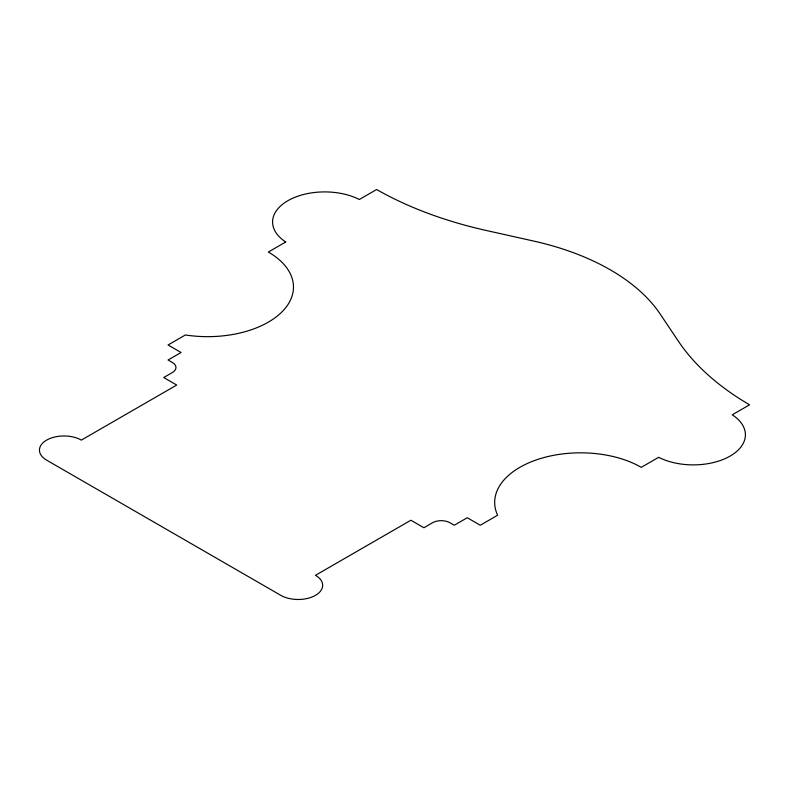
<?xml version="1.0" encoding="UTF-8"?>
<svg xmlns="http://www.w3.org/2000/svg" width="789" height="789" viewBox="0 0 789 789"><rect width="100%" height="100%" fill="white"/><g stroke="black" fill="none" stroke-linecap="round" stroke-linejoin="round"><path stroke-width="1.18" d="M285.736 241.986L268.329 252.036A85.853 49.569 0 0 1 281.969 311.872A85.853 49.569 0 0 1 185.395 334.97L168.057 344.98L181.066 352.496L168.057 360.001L172.387 362.506A12.269 7.081 0 0 1 172.387 372.516L163.718 377.527L176.726 385.042L81.326 440.114A24.528 14.163 0 0 0 46.63 440.114A24.528 14.163 0 0 0 46.63 460.145L280.795 595.34A24.528 14.163 0 0 0 315.492 595.34A24.528 14.163 0 0 0 315.492 575.309L410.891 520.227L423.9 527.742L432.569 522.732A12.269 7.081 0 0 1 449.917 522.732L454.257 525.237L467.266 517.732L480.274 525.237L497.612 515.227A85.853 49.569 0 0 1 537.615 459.464A85.853 49.569 0 0 1 641.26 467.344L658.667 457.295A52.123 30.09 0 0 0 730.131 456.072A52.123 30.09 0 0 0 732.251 414.807L749.55 404.816A321.439 185.583 0 0 1 678.53 341.42L660.146 314.002A220.772 127.463 0 0 0 533.936 241.128L486.428 230.516A321.439 185.583 0 0 1 376.619 189.518L359.33 199.499A52.123 30.09 0 0 0 287.857 200.722A52.123 30.09 0 0 0 285.736 241.986"/></g></svg>
